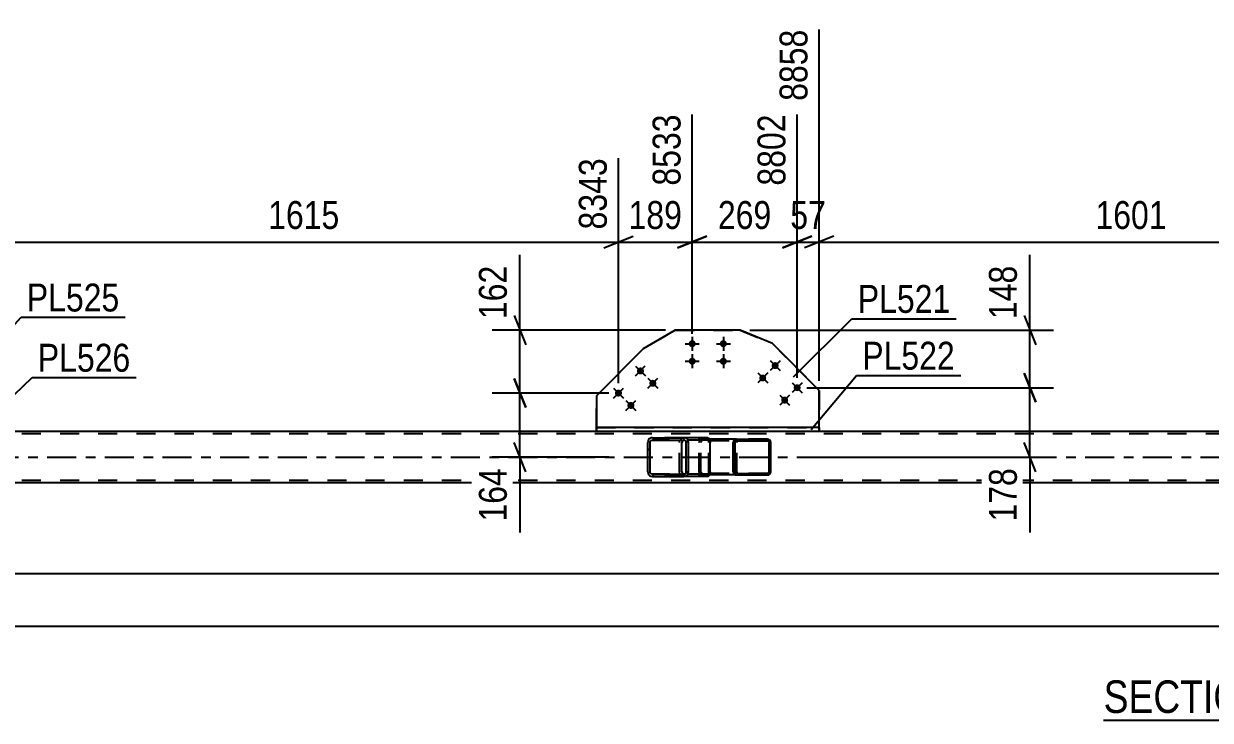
# Model space of a CAD drawing. Header units: millimetres. Extents: x 0 to 841, y 0 to 594.
# Drawn here: x 256.7 to 378.5, y 199.2 to 270.6 of the extents above; entities that cross this region are included whole.
import ezdxf

# ---------------------------------------------------------------- set-up
doc = ezdxf.new("R2010")
doc.units = ezdxf.units.MM
doc.linetypes.add('DXK_LINE_DOT2', pattern=[3.9198, 1.9599, -1.9599])
doc.linetypes.add('DXK_LINE_DOT3', pattern=[5.9187, 2.979, -0.9799, 0.9799, -0.9799])
doc.styles.add('Arial Narrow', font='ARIALN.TTF', dxfattribs={"height": 0.2})

# ---------------------------------------------------------------- blocks, each defined once
blk = doc.blocks.new('Unknown-570349097-13 - 1231')
at = {"color": 6, "linetype": 'Continuous'}
blk.add_line((367.54, 199.16), (395.18, 199.16), dxfattribs=at)
at = {"color": 0, "linetype": 'Continuous'}
for points in [[(385.65, 199.91), (385.65, 203.41), (367.54, 203.41), (367.54, 199.91)], [(389.25, 199.91), (389.25, 203.41), (386.7, 203.41), (386.7, 199.91)], [(391.58, 199.91), (391.58, 203.41), (390.3, 203.41), (390.3, 199.91)], [(395.18, 199.91), (395.18, 203.41), (392.63, 203.41), (392.63, 199.91)]]:
    blk.add_wipeout(points, dxfattribs=at)
at = {"color": 7, "linetype": 'Continuous', "style": 'Arial Narrow'}
for s, p in [('SECTION ', (367.54, 199.91)), ('B', (386.7, 199.91)), ('B', (392.63, 199.91)), ('-', (390.3, 199.91))]:
    blk.add_text(s, height=3.34, dxfattribs=at).set_placement(p)
blk = doc.blocks.new('Bolt-570349097-1364 - 1231')
at = {"linetype": 'Continuous'}
for points in [[(325.67, 237.8), (325.66, 237.73), (325.64, 237.66), (325.6, 237.59), (325.55, 237.54), (325.49, 237.49), (325.42, 237.46), (325.35, 237.44), (325.27, 237.44), (325.2, 237.46), (325.13, 237.49), (325.07, 237.54), (325.02, 237.59), (324.98, 237.66), (324.96, 237.73), (324.95, 237.8), (324.96, 237.88), (324.98, 237.95), (325.02, 238.01), (325.07, 238.07), (325.13, 238.11), (325.2, 238.15), (325.27, 238.16), (325.35, 238.16), (325.42, 238.15), (325.49, 238.11), (325.55, 238.07), (325.6, 238.01), (325.64, 237.95), (325.66, 237.88)], [(328.87, 237.8), (328.86, 237.73), (328.84, 237.66), (328.8, 237.59), (328.75, 237.54), (328.69, 237.49), (328.62, 237.46), (328.55, 237.44), (328.47, 237.44), (328.4, 237.46), (328.33, 237.49), (328.27, 237.54), (328.22, 237.59), (328.18, 237.66), (328.16, 237.73), (328.15, 237.8), (328.16, 237.88), (328.18, 237.95), (328.22, 238.01), (328.27, 238.07), (328.33, 238.11), (328.4, 238.15), (328.47, 238.16), (328.55, 238.16), (328.62, 238.15), (328.69, 238.11), (328.75, 238.07), (328.8, 238.01), (328.84, 237.95), (328.86, 237.88)], [(325.67, 236), (325.66, 235.93), (325.64, 235.86), (325.6, 235.79), (325.55, 235.74), (325.49, 235.69), (325.42, 235.66), (325.35, 235.64), (325.27, 235.64), (325.2, 235.66), (325.13, 235.69), (325.07, 235.74), (325.02, 235.79), (324.98, 235.86), (324.96, 235.93), (324.95, 236), (324.96, 236.08), (324.98, 236.15), (325.02, 236.21), (325.07, 236.27), (325.13, 236.31), (325.2, 236.35), (325.27, 236.36), (325.35, 236.36), (325.42, 236.35), (325.49, 236.31), (325.55, 236.27), (325.6, 236.21), (325.64, 236.15), (325.66, 236.08)], [(328.87, 236), (328.86, 235.93), (328.84, 235.86), (328.8, 235.79), (328.75, 235.74), (328.69, 235.69), (328.62, 235.66), (328.55, 235.64), (328.47, 235.64), (328.4, 235.66), (328.33, 235.69), (328.27, 235.74), (328.22, 235.79), (328.18, 235.86), (328.16, 235.93), (328.15, 236), (328.16, 236.08), (328.18, 236.15), (328.22, 236.21), (328.27, 236.27), (328.33, 236.31), (328.4, 236.35), (328.47, 236.36), (328.55, 236.36), (328.62, 236.35), (328.69, 236.31), (328.75, 236.27), (328.8, 236.21), (328.84, 236.15), (328.86, 236.08)]]:
    blk.add_hatch(color=1, dxfattribs=at).paths.add_polyline_path(points)
at = {"color": 1, "linetype": 'Continuous'}
for p, q in [((324.59, 237.8), (326.03, 237.8)), ((325.31, 238.52), (325.31, 237.08)), ((327.79, 237.8), (329.23, 237.8)), ((328.51, 238.52), (328.51, 237.08)), ((325.31, 236.72), (325.31, 235.28)), ((328.51, 236.72), (328.51, 235.28)), ((324.59, 236), (326.03, 236)), ((327.79, 236), (329.23, 236))]:
    blk.add_line(p, q, dxfattribs=at)
blk = doc.blocks.new('Bolt-570349097-1363 - 1231')
at = {"linetype": 'Continuous'}
for points in [[(334.08, 235.3, -1), (333.57, 235.81, -1)], [(332.8, 234.03, -1), (332.3, 234.54, -1)], [(336.33, 233.03, -1), (335.83, 233.54, -1)], [(335.06, 231.76, -1), (334.55, 232.27, -1)]]:
    blk.add_hatch(color=1, dxfattribs=at).paths.add_polyline_path(points)
at = {"color": 1, "linetype": 'Continuous'}
for p, q in [((333.32, 236.07), (334.33, 235.05)), ((334.34, 236.06), (333.32, 235.05)), ((333.06, 234.8), (332.04, 233.78)), ((332.04, 234.8), (333.06, 233.78)), ((335.57, 233.8), (336.59, 232.77)), ((336.59, 233.79), (335.57, 232.78)), ((335.31, 232.52), (334.29, 231.51)), ((334.3, 232.53), (335.31, 231.51))]:
    blk.add_line(p, q, dxfattribs=at)
blk = doc.blocks.new('Part-570349097-1327 - 1231')
at = {"color": 7, "linetype": 'DXK_LINE_DOT2'}
for p, q in [((717.08, 228.56), (51.96, 228.56)), ((338.34, 228.8), (315.48, 228.8)), ((717.08, 223.76), (51.96, 223.76))]:
    blk.add_line(p, q, dxfattribs=at)
at = {"color": 2, "linetype": 'Continuous'}
for p, q in [((315.48, 228.8), (253.16, 228.8)), ((400.11, 228.8), (338.34, 228.8)), ((717.08, 223.52), (51.96, 223.52))]:
    blk.add_line(p, q, dxfattribs=at)
at = {"color": 7, "linetype": 'DXK_LINE_DOT3'}
blk.add_line((51.96, 226.16), (717.08, 226.16), dxfattribs=at)
blk = doc.blocks.new('Part-570349097-1457 - 1231')
at = {"color": 2, "linetype": 'Continuous'}
for p, q in [((323.57, 239.2), (320.27, 237.27)), ((330.23, 239.2), (323.57, 239.2)), ((323.57, 239.2), (323.57, 239.2)), ((333.55, 237.82), (330.23, 239.2)), ((330.23, 239.2), (330.23, 239.2)), ((338.34, 232.99), (333.55, 237.82)), ((333.55, 237.82), (333.55, 237.82)), ((320.27, 237.27), (315.48, 232.44)), ((338.34, 229.2), (338.34, 232.99)), ((338.34, 232.99), (338.34, 232.99)), ((315.48, 232.44), (315.48, 229.2))]:
    blk.add_line(p, q, dxfattribs=at)
at = {"color": 7, "linetype": 'DXK_LINE_DOT2'}
for p, q in [((323.57, 239.2), (320.27, 237.27)), ((323.57, 239.2), (330.23, 239.2)), ((330.23, 239.2), (333.55, 237.82)), ((333.55, 237.82), (338.34, 232.99)), ((338.34, 232.99), (338.34, 229.2)), ((315.48, 229.2), (315.48, 232.44)), ((315.48, 229.2), (338.34, 229.2)), ((315.48, 229.2), (315.48, 229.2)), ((338.34, 229.2), (315.48, 229.2)), ((338.34, 229.2), (338.34, 229.2))]:
    blk.add_line(p, q, dxfattribs=at)
blk = doc.blocks.new('Part-570349097-1335 - 1231')
at = {"linetype": 'Continuous'}
h = blk.add_hatch(dxfattribs=at)
h.set_pattern_fill('', scale=0.7, style=0, pattern_type=0)
h.set_pattern_definition([(45, (333.3563, 227.7954), (-1.5715, 1.5715), [])])
h.paths.add_polyline_path([(333.38, 227.67), (333.36, 227.8), (333.28, 227.9), (333.17, 227.97), (333.04, 227.99), (329.85, 227.99), (329.72, 227.97), (329.61, 227.9), (329.54, 227.8), (329.51, 227.67), (329.51, 224.65), (329.54, 224.53), (329.61, 224.43), (329.72, 224.36), (329.85, 224.33), (333.04, 224.33), (333.17, 224.36), (333.28, 224.43), (333.36, 224.53), (333.38, 224.65)])
h.paths.add_polyline_path([(333.2, 224.59), (333.16, 224.54), (333.11, 224.51), (333.04, 224.49), (329.85, 224.49), (329.79, 224.51), (329.73, 224.54), (329.69, 224.59), (329.68, 224.65), (329.68, 227.67), (329.69, 227.73), (329.73, 227.79), (329.79, 227.82), (329.85, 227.83), (333.04, 227.83), (333.11, 227.82), (333.16, 227.79), (333.2, 227.73), (333.21, 227.67), (333.21, 224.65)])
at = {"color": 7, "linetype": 'DXK_LINE_DOT2'}
for p, q in [((326.03, 227.67), (326.06, 227.8)), ((326.25, 227.79), (326.21, 227.73)), ((326.24, 227.97), (326.37, 227.99)), ((326.3, 227.82), (326.25, 227.79)), ((326.37, 227.83), (326.3, 227.82)), ((327.09, 227.99), (326.37, 227.99)), ((333.04, 227.83), (326.37, 227.83)), ((329.56, 227.99), (329.69, 227.97)), ((329.63, 227.82), (329.56, 227.83)), ((329.68, 227.79), (329.63, 227.82)), ((329.71, 227.75), (329.68, 227.79)), ((333.04, 227.99), (329.85, 227.99)), ((329.88, 227.8), (329.9, 227.67)), ((326.03, 224.65), (326.03, 227.67)), ((326.21, 227.73), (326.2, 227.67)), ((326.2, 224.65), (326.2, 227.67)), ((329.9, 224.65), (329.9, 227.67)), ((326.06, 224.53), (326.03, 224.65)), ((326.2, 224.65), (326.21, 224.59)), ((326.21, 224.59), (326.25, 224.54)), ((326.37, 224.33), (326.24, 224.36)), ((326.25, 224.54), (326.3, 224.51)), ((326.3, 224.51), (326.37, 224.49)), ((333.04, 224.49), (326.37, 224.49)), ((327.09, 224.33), (326.37, 224.33)), ((329.56, 224.49), (329.63, 224.51)), ((329.69, 224.36), (329.56, 224.33)), ((329.63, 224.51), (329.68, 224.54)), ((329.71, 224.57), (329.68, 224.54)), ((333.04, 224.33), (329.85, 224.33)), ((329.9, 224.65), (329.88, 224.53))]:
    blk.add_line(p, q, dxfattribs=at)
at = {"color": 2, "linetype": 'Continuous'}
for p, q in [((329.85, 227.99), (327.09, 227.99)), ((329.54, 227.8), (329.51, 227.67)), ((329.69, 227.73), (329.73, 227.79)), ((329.72, 227.73), (329.71, 227.75)), ((329.85, 227.99), (329.72, 227.97)), ((329.73, 227.79), (329.79, 227.82)), ((329.79, 227.82), (329.85, 227.83)), ((329.85, 227.99), (333.04, 227.99)), ((329.85, 227.83), (333.04, 227.83)), ((333.17, 227.97), (333.04, 227.99)), ((333.04, 227.83), (333.11, 227.82)), ((333.11, 227.82), (333.16, 227.79)), ((333.16, 227.79), (333.2, 227.73)), ((333.38, 227.67), (333.36, 227.8)), ((329.51, 224.65), (329.51, 227.67)), ((329.68, 227.67), (329.69, 227.73)), ((329.68, 224.65), (329.68, 227.67)), ((329.73, 227.67), (329.72, 227.73)), ((329.73, 224.65), (329.73, 227.67)), ((333.2, 227.73), (333.21, 227.67)), ((333.21, 224.65), (333.21, 227.67)), ((333.38, 224.65), (333.38, 227.67)), ((329.85, 224.33), (327.09, 224.33)), ((329.51, 224.65), (329.54, 224.53)), ((329.69, 224.59), (329.68, 224.65)), ((329.73, 224.54), (329.69, 224.59)), ((329.72, 224.59), (329.71, 224.57)), ((329.72, 224.59), (329.73, 224.65)), ((329.72, 224.36), (329.85, 224.33)), ((329.79, 224.51), (329.73, 224.54)), ((329.85, 224.49), (329.79, 224.51)), ((329.85, 224.49), (333.04, 224.49)), ((329.85, 224.33), (333.04, 224.33)), ((333.11, 224.51), (333.04, 224.49)), ((333.04, 224.33), (333.17, 224.36)), ((333.16, 224.54), (333.11, 224.51)), ((333.2, 224.59), (333.16, 224.54)), ((333.21, 224.65), (333.2, 224.59)), ((333.36, 224.53), (333.38, 224.65))]:
    blk.add_line(p, q, dxfattribs=at)
at = {"color": 7, "linetype": 'DXK_LINE_DOT2'}
for centre, start, end in [((326.36, 227.66), 110.9282, 155.8647), ((329.57, 227.66), 24.1353, 69.0718), ((326.36, 224.67), 204.1353, 249.0718), ((329.57, 224.67), 290.9282, 335.8647)]:
    blk.add_arc(centre, 0.33, start, end, dxfattribs=at)
at = {"color": 2, "linetype": 'Continuous'}
for centre, start, end in [((329.84, 227.66), 110.9291, 155.8657), ((333.06, 227.66), 24.1343, 69.0709), ((329.84, 224.67), 204.1343, 249.0709), ((333.06, 224.67), 290.9291, 335.8657)]:
    blk.add_arc(centre, 0.33, start, end, dxfattribs=at)
blk = doc.blocks.new('Part-570349097-1336 - 1231')
at = {"linetype": 'Continuous'}
h = blk.add_hatch(dxfattribs=at)
h.set_pattern_fill('', scale=0.7, style=0, pattern_type=0)
h.set_pattern_definition([(45, (324.9053, 227.8666), (-1.57154, 1.57154), [])])
h.paths.add_polyline_path([(324.94, 227.68), (324.91, 227.87), (324.8, 228.02), (324.63, 228.13), (324.44, 228.16), (321.24, 228.16), (321.05, 228.13), (320.89, 228.02), (320.78, 227.87), (320.74, 227.68), (320.74, 224.64), (320.78, 224.46), (320.89, 224.3), (321.05, 224.2), (321.24, 224.16), (324.44, 224.16), (324.63, 224.2), (324.8, 224.3), (324.91, 224.46), (324.94, 224.64)])
h.paths.add_polyline_path([(324.67, 224.55), (324.62, 224.47), (324.54, 224.42), (324.44, 224.4), (321.24, 224.4), (321.15, 224.42), (321.07, 224.47), (321.01, 224.55), (320.99, 224.64), (320.99, 227.68), (321.01, 227.77), (321.07, 227.85), (321.15, 227.9), (321.24, 227.92), (324.44, 227.92), (324.54, 227.9), (324.62, 227.85), (324.67, 227.77), (324.69, 227.68), (324.69, 224.64)])
at = {"color": 2, "linetype": 'Continuous'}
for p, q in [((320.78, 227.87), (320.74, 227.68)), ((320.99, 227.68), (321.01, 227.77)), ((321.01, 227.77), (321.07, 227.85)), ((321.24, 228.16), (321.05, 228.13)), ((321.07, 227.85), (321.15, 227.9)), ((321.15, 227.9), (321.24, 227.92)), ((321.24, 228.16), (324.44, 228.16)), ((321.24, 227.92), (324.44, 227.92)), ((324.28, 227.77), (324.26, 227.68)), ((324.33, 227.85), (324.28, 227.77)), ((324.42, 227.9), (324.33, 227.85)), ((324.48, 227.92), (324.42, 227.9)), ((326.9, 228.16), (324.44, 228.16)), ((324.63, 228.13), (324.44, 228.16)), ((324.44, 227.92), (324.54, 227.9)), ((324.54, 227.9), (324.62, 227.85)), ((324.62, 227.85), (324.67, 227.77)), ((324.67, 227.77), (324.69, 227.68)), ((324.94, 227.68), (324.91, 227.87)), ((326.9, 228.16), (327, 228.13)), ((327, 228.13), (327.08, 228.02)), ((327.08, 228.02), (327.14, 227.87)), ((327.14, 227.87), (327.16, 227.68)), ((320.74, 224.64), (320.74, 227.68)), ((320.99, 224.64), (320.99, 227.68)), ((324.26, 224.64), (324.26, 227.68)), ((324.69, 224.64), (324.69, 227.68)), ((324.94, 224.64), (324.94, 227.68)), ((327.16, 224.64), (327.16, 227.68)), ((320.74, 224.64), (320.78, 224.46)), ((321.01, 224.55), (320.99, 224.64)), ((321.07, 224.47), (321.01, 224.55)), ((321.05, 224.2), (321.24, 224.16)), ((321.15, 224.42), (321.07, 224.47)), ((321.24, 224.4), (321.15, 224.42)), ((321.24, 224.4), (324.44, 224.4)), ((321.24, 224.16), (324.44, 224.16)), ((324.26, 224.64), (324.28, 224.55)), ((324.28, 224.55), (324.33, 224.47)), ((324.33, 224.47), (324.42, 224.42)), ((324.48, 224.41), (324.42, 224.42)), ((324.54, 224.42), (324.44, 224.4)), ((324.44, 224.16), (324.63, 224.2)), ((326.9, 224.16), (324.44, 224.16)), ((324.62, 224.47), (324.54, 224.42)), ((324.67, 224.55), (324.62, 224.47)), ((324.69, 224.64), (324.67, 224.55)), ((324.91, 224.46), (324.94, 224.64)), ((327, 224.2), (326.9, 224.16)), ((327.08, 224.3), (327, 224.2)), ((327.14, 224.46), (327.08, 224.3)), ((327.16, 224.64), (327.14, 224.46))]:
    blk.add_line(p, q, dxfattribs=at)
at = {"color": 7, "linetype": 'DXK_LINE_DOT2'}
for p, q in [((324.44, 228.16), (321.24, 228.16)), ((326.9, 227.92), (321.24, 227.92)), ((324.01, 227.68), (324.05, 227.87)), ((324.32, 228.13), (324.51, 228.16)), ((324.51, 227.92), (324.48, 227.92)), ((326.03, 227.92), (326.03, 228.16)), ((326.95, 227.9), (326.9, 227.92)), ((326.99, 227.85), (326.95, 227.9)), ((327.02, 227.77), (326.99, 227.85)), ((327.03, 227.68), (327.02, 227.77)), ((324.01, 224.64), (324.01, 227.68)), ((327.03, 224.64), (327.03, 227.68)), ((326.9, 224.4), (321.24, 224.4)), ((324.44, 224.16), (321.24, 224.16)), ((324.05, 224.46), (324.01, 224.64)), ((324.51, 224.16), (324.32, 224.2)), ((324.51, 224.4), (324.48, 224.41)), ((326.03, 224.16), (326.03, 224.4)), ((326.9, 224.4), (326.95, 224.42)), ((326.95, 224.42), (326.99, 224.47)), ((326.99, 224.47), (327.02, 224.55)), ((327.02, 224.55), (327.03, 224.64))]:
    blk.add_line(p, q, dxfattribs=at)
at = {"color": 2, "linetype": 'Continuous'}
for centre, start, end in [((321.23, 227.67), 111.1027, 156.0527), ((324.45, 227.67), 23.9473, 68.8973), ((321.23, 224.66), 203.9473, 248.8973), ((324.45, 224.66), 291.1027, 336.0527)]:
    blk.add_arc(centre, 0.493, start, end, dxfattribs=at)
at = {"color": 7, "linetype": 'DXK_LINE_DOT2'}
for centre, start, end in [((324.5, 227.67), 111.1035, 156.0537), ((324.5, 224.66), 203.9463, 248.8965)]:
    blk.add_arc(centre, 0.493, start, end, dxfattribs=at)
blk = doc.blocks.new('Part-570349097-1354 - 1231')
at = {"color": 2, "linetype": 'Continuous'}
for p, q in [((315.48, 228.8), (315.48, 229.2)), ((338.34, 229.2), (315.48, 229.2)), ((338.34, 228.8), (338.34, 229.2)), ((338.34, 229.2), (338.34, 228.8)), ((338.34, 228.8), (315.48, 228.8))]:
    blk.add_line(p, q, dxfattribs=at)
at = {"color": 7, "linetype": 'DXK_LINE_DOT2'}
for p, q in [((315.48, 229.2), (315.48, 228.8)), ((315.48, 229.2), (315.48, 229.2)), ((338.34, 229.2), (338.34, 229.2)), ((338.34, 229.2), (338.34, 229.2)), ((315.48, 228.8), (315.48, 228.8)), ((338.34, 228.8), (338.34, 228.8)), ((338.34, 228.8), (338.34, 228.8))]:
    blk.add_line(p, q, dxfattribs=at)
blk = doc.blocks.new('Bolt-570349097-1407 - 1231')
at = {"linetype": 'Continuous'}
for points in [[(320.25, 235.26), (320.3, 235.2), (320.33, 235.13), (320.35, 235.06), (320.36, 234.99), (320.34, 234.91), (320.32, 234.84), (320.27, 234.78), (320.22, 234.72), (320.16, 234.68), (320.09, 234.66), (320.01, 234.65), (319.94, 234.65), (319.86, 234.67), (319.8, 234.71), (319.74, 234.75), (319.69, 234.81), (319.66, 234.88), (319.64, 234.95), (319.64, 235.03), (319.65, 235.1), (319.68, 235.17), (319.72, 235.23), (319.77, 235.29), (319.83, 235.33), (319.9, 235.35), (319.98, 235.37), (320.05, 235.36), (320.13, 235.34), (320.19, 235.31)], [(321.53, 233.99), (321.58, 233.93), (321.61, 233.86), (321.63, 233.79), (321.63, 233.72), (321.62, 233.64), (321.59, 233.57), (321.55, 233.51), (321.5, 233.46), (321.43, 233.42), (321.36, 233.39), (321.29, 233.38), (321.21, 233.38), (321.14, 233.4), (321.08, 233.44), (321.02, 233.48), (320.97, 233.54), (320.94, 233.61), (320.92, 233.68), (320.91, 233.76), (320.93, 233.83), (320.95, 233.9), (320.99, 233.97), (321.05, 234.02), (321.11, 234.06), (321.18, 234.09), (321.26, 234.1), (321.33, 234.09), (321.4, 234.07), (321.47, 234.04)], [(318, 232.99), (318.04, 232.93), (318.08, 232.86), (318.1, 232.79), (318.1, 232.71), (318.09, 232.64), (318.06, 232.57), (318.02, 232.51), (317.97, 232.45), (317.9, 232.41), (317.83, 232.39), (317.76, 232.38), (317.68, 232.38), (317.61, 232.4), (317.54, 232.43), (317.49, 232.48), (317.44, 232.54), (317.4, 232.61), (317.39, 232.68), (317.38, 232.76), (317.39, 232.83), (317.42, 232.9), (317.46, 232.96), (317.52, 233.02), (317.58, 233.06), (317.65, 233.08), (317.72, 233.09), (317.8, 233.09), (317.87, 233.07), (317.94, 233.04)], [(319.27, 231.72), (319.32, 231.66), (319.36, 231.59), (319.37, 231.52), (319.38, 231.45), (319.37, 231.37), (319.34, 231.3), (319.3, 231.24), (319.24, 231.19), (319.18, 231.15), (319.11, 231.12), (319.04, 231.11), (318.96, 231.11), (318.89, 231.13), (318.82, 231.17), (318.76, 231.21), (318.72, 231.27), (318.68, 231.34), (318.66, 231.41), (318.66, 231.49), (318.67, 231.56), (318.7, 231.63), (318.74, 231.7), (318.79, 231.75), (318.86, 231.79), (318.93, 231.82), (319, 231.83), (319.08, 231.82), (319.15, 231.8), (319.22, 231.77)]]:
    blk.add_hatch(color=1, dxfattribs=at).paths.add_polyline_path(points)
at = {"color": 1, "linetype": 'Continuous'}
for p, q in [((319.49, 234.5), (320.5, 235.52)), ((319.49, 235.51), (320.51, 234.5)), ((320.76, 234.25), (321.78, 233.23)), ((320.77, 233.23), (321.78, 234.25)), ((317.23, 232.22), (318.25, 233.25)), ((317.23, 233.24), (318.25, 232.23)), ((318.51, 230.96), (319.53, 231.98)), ((318.51, 231.97), (319.53, 230.96))]:
    blk.add_line(p, q, dxfattribs=at)
blk = doc.blocks.new('StraightDimension-570349097-19448 - 1231')
at = {"color": 7, "linetype": 'Continuous'}
blk.add_line((42.7, 208.81), (726.34, 208.81), dxfattribs=at)
blk = doc.blocks.new('StraightDimension-570349097-19213 - 1231')
at = {"color": 7, "linetype": 'Continuous'}
for p, q in [((253.16, 233.42), (253.16, 270.04)), ((317.74, 233.74), (317.74, 256.84)), ((254.66, 248.83), (251.66, 247.63)), ((316.24, 247.63), (319.24, 248.83)), ((253.16, 248.23), (317.74, 248.23))]:
    blk.add_line(p, q, dxfattribs=at)
at = {"color": 0}
blk.add_wipeout([(289.7, 248.98), (289.7, 253.18), (281.19, 253.18), (281.19, 248.98)], dxfattribs=at)
at = {"color": 3, "style": 'Arial Narrow'}
blk.add_text('1615', height=2.863, dxfattribs=at).set_placement((281.79, 249.58))
at = {"color": 0, "linetype": 'Continuous'}
blk.add_wipeout([(317.14, 257.44), (312.94, 257.44), (312.94, 248.93), (317.14, 248.93)], dxfattribs=at)
at = {"color": 3, "linetype": 'Continuous', "style": 'Arial Narrow'}
blk.add_text('8343', height=2.863, rotation=90.0002, dxfattribs=at).set_placement((316.54, 249.53))
blk = doc.blocks.new('StraightDimension-570349097-19210 - 1231')
at = {"color": 7, "linetype": 'Continuous'}
for p, q in [((338.34, 233.99), (338.34, 270.04)), ((336.08, 234.29), (336.08, 261.34)), ((334.58, 247.63), (337.58, 248.83)), ((339.84, 248.83), (336.84, 247.63)), ((336.08, 248.23), (338.34, 248.23))]:
    blk.add_line(p, q, dxfattribs=at)
at = {"color": 0, "linetype": 'Continuous'}
blk.add_wipeout([(337.74, 270.64), (333.54, 270.64), (333.54, 262.13), (337.74, 262.13)], dxfattribs=at)
at = {"color": 0}
blk.add_wipeout([(339.64, 248.98), (339.64, 253.18), (334.78, 253.18), (334.78, 248.98)], dxfattribs=at)
at = {"color": 3, "linetype": 'Continuous', "style": 'Arial Narrow'}
blk.add_text('8858', height=2.863, rotation=90.0002, dxfattribs=at).set_placement((337.14, 262.73))
at = {"color": 3, "style": 'Arial Narrow'}
blk.add_text('57', height=2.863, dxfattribs=at).set_placement((335.38, 249.58))
blk = doc.blocks.new('StraightDimension-570349097-21847 - 1231')
at = {"color": 7, "linetype": 'Continuous'}
for p, q in [((359.98, 239.2), (359.98, 246.94)), ((359.98, 239.2), (359.98, 246.94)), ((359.38, 240.7), (360.58, 237.7)), ((331.23, 239.2), (362.38, 239.2)), ((359.98, 233.29), (359.98, 239.2)), ((360.58, 231.79), (359.38, 234.79)), ((337.08, 233.29), (362.38, 233.29))]:
    blk.add_line(p, q, dxfattribs=at)
at = {"color": 0}
blk.add_wipeout([(359.23, 246.41), (355.03, 246.41), (355.03, 239.73), (359.23, 239.73)], dxfattribs=at)
at = {"color": 3, "style": 'Arial Narrow'}
blk.add_text('148', height=2.863, rotation=90.0002, dxfattribs=at).set_placement((358.63, 240.33))
blk = doc.blocks.new('StraightDimension-570349097-19209 - 1231')
at = {"color": 7, "linetype": 'Continuous'}
for p, q in [((338.34, 233.99), (338.34, 270.04)), ((402.37, 233.71), (402.37, 258.67)), ((339.84, 248.83), (336.84, 247.63)), ((400.87, 247.63), (403.87, 248.83)), ((338.34, 248.23), (402.37, 248.23))]:
    blk.add_line(p, q, dxfattribs=at)
at = {"color": 0}
blk.add_wipeout([(374.62, 248.98), (374.62, 253.18), (366.1, 253.18), (366.1, 248.98)], dxfattribs=at)
at = {"color": 3, "style": 'Arial Narrow'}
blk.add_text('1601', height=2.863, dxfattribs=at).set_placement((366.7, 249.58))
at = {"color": 0, "linetype": 'Continuous'}
blk.add_wipeout([(401.77, 259.27), (397.57, 259.27), (397.57, 248.93), (401.77, 248.93)], dxfattribs=at)
at = {"color": 3, "linetype": 'Continuous', "style": 'Arial Narrow'}
blk.add_text('10459', height=2.863, rotation=90.0002, dxfattribs=at).set_placement((401.17, 249.53))
blk = doc.blocks.new('StraightDimension-570349097-19211 - 1231')
at = {"color": 7, "linetype": 'Continuous'}
for p, q in [((325.31, 238.8), (325.31, 261.34)), ((336.08, 234.29), (336.08, 261.34)), ((323.81, 247.63), (326.81, 248.83)), ((337.58, 248.83), (334.58, 247.63)), ((325.31, 248.23), (336.08, 248.23))]:
    blk.add_line(p, q, dxfattribs=at)
at = {"color": 0}
blk.add_wipeout([(334.04, 248.98), (334.04, 253.18), (327.35, 253.18), (327.35, 248.98)], dxfattribs=at)
at = {"color": 3, "style": 'Arial Narrow'}
blk.add_text('269', height=2.863, dxfattribs=at).set_placement((327.95, 249.58))
at = {"color": 0, "linetype": 'Continuous'}
blk.add_wipeout([(335.48, 261.94), (331.28, 261.94), (331.28, 253.43), (335.48, 253.43)], dxfattribs=at)
at = {"color": 3, "linetype": 'Continuous', "style": 'Arial Narrow'}
blk.add_text('8802', height=2.863, rotation=90.0002, dxfattribs=at).set_placement((334.88, 254.03))
blk = doc.blocks.new('StraightDimension-570349097-19212 - 1231')
at = {"color": 7, "linetype": 'Continuous'}
for p, q in [((325.31, 238.8), (325.31, 261.34)), ((317.74, 233.74), (317.74, 256.84)), ((316.24, 247.63), (319.24, 248.83)), ((326.81, 248.83), (323.81, 247.63)), ((317.74, 248.23), (325.31, 248.23))]:
    blk.add_line(p, q, dxfattribs=at)
at = {"color": 0}
blk.add_wipeout([(324.87, 248.98), (324.87, 253.18), (318.18, 253.18), (318.18, 248.98)], dxfattribs=at)
at = {"color": 3, "style": 'Arial Narrow'}
blk.add_text('189', height=2.863, dxfattribs=at).set_placement((318.78, 249.58))
at = {"color": 0, "linetype": 'Continuous'}
blk.add_wipeout([(324.71, 261.94), (320.51, 261.94), (320.51, 253.43), (324.71, 253.43)], dxfattribs=at)
at = {"color": 3, "linetype": 'Continuous', "style": 'Arial Narrow'}
blk.add_text('8533', height=2.863, rotation=90.0002, dxfattribs=at).set_placement((324.11, 254.03))
blk = doc.blocks.new('StraightDimension-570349097-19418 - 1231')
at = {"color": 7, "linetype": 'Continuous'}
blk.add_line((43.34, 214.22), (725.7, 214.22), dxfattribs=at)
blk = doc.blocks.new('StraightDimension-570349097-21820 - 1231')
at = {"color": 7, "linetype": 'Continuous'}
for p, q in [((307.63, 239.2), (307.63, 246.94)), ((307.63, 239.2), (307.63, 246.94)), ((307.03, 240.7), (308.23, 237.7)), ((322.57, 239.2), (304.78, 239.2)), ((307.63, 232.74), (307.63, 239.2)), ((308.23, 231.24), (307.03, 234.24)), ((316.74, 232.74), (304.78, 232.74))]:
    blk.add_line(p, q, dxfattribs=at)
at = {"color": 0}
blk.add_wipeout([(306.88, 246.41), (302.68, 246.41), (302.68, 239.73), (306.88, 239.73)], dxfattribs=at)
at = {"color": 3, "style": 'Arial Narrow'}
blk.add_text('162', height=2.863, rotation=90.0002, dxfattribs=at).set_placement((306.28, 240.33))
blk = doc.blocks.new('StraightDimension-570349097-21821 - 1231')
at = {"color": 7, "linetype": 'Continuous'}
for p, q in [((307.03, 234.24), (308.23, 231.24)), ((316.74, 232.74), (304.78, 232.74)), ((307.63, 226.16), (307.63, 232.74)), ((308.23, 224.66), (307.03, 227.66)), ((316.74, 226.16), (304.78, 226.16)), ((307.63, 226.16), (307.63, 218.43)), ((307.63, 226.16), (307.63, 218.43))]:
    blk.add_line(p, q, dxfattribs=at)
at = {"color": 0}
blk.add_wipeout([(306.88, 225.64), (302.68, 225.64), (302.68, 218.95), (306.88, 218.95)], dxfattribs=at)
at = {"color": 3, "style": 'Arial Narrow'}
blk.add_text('164', height=2.863, rotation=90.0002, dxfattribs=at).set_placement((306.28, 219.55))
blk = doc.blocks.new('StraightDimension-570349097-21848 - 1231')
at = {"color": 7, "linetype": 'Continuous'}
for p, q in [((359.38, 234.79), (360.58, 231.79)), ((337.08, 233.29), (362.38, 233.29)), ((359.98, 226.16), (359.98, 233.29)), ((360.58, 224.66), (359.38, 227.66)), ((337.08, 226.16), (362.38, 226.16)), ((359.98, 226.16), (359.98, 218.43)), ((359.98, 226.16), (359.98, 218.43))]:
    blk.add_line(p, q, dxfattribs=at)
at = {"color": 0}
blk.add_wipeout([(359.23, 225.64), (355.03, 225.64), (355.03, 218.95), (359.23, 218.95)], dxfattribs=at)
at = {"color": 3, "style": 'Arial Narrow'}
blk.add_text('178', height=2.863, rotation=90.0002, dxfattribs=at).set_placement((358.63, 219.55))
blk = doc.blocks.new('Mark-570349097-1458 - 1231')
at = {"color": 0}
blk.add_wipeout([(266.52, 241.11), (266.52, 244.11), (257.02, 244.11), (257.02, 241.11)], dxfattribs=at)
blk.add_wipeout([(266.52, 241.11), (266.52, 244.11), (257.02, 244.11), (257.02, 241.11)], dxfattribs=at)
at = {"color": 30, "linetype": 'Continuous'}
for p, q in [((250.41, 234.01), (256.42, 240.51)), ((256.42, 240.51), (267.12, 240.51))]:
    blk.add_line(p, q, dxfattribs=at)
at = {"color": 3, "style": 'Arial Narrow'}
blk.add_text('PL525', height=2.863, dxfattribs=at).set_placement((257.02, 241.11))
blk = doc.blocks.new('Mark-570349097-1350 - 1231')
at = {"color": 0}
blk.add_wipeout([(352.28, 235.14), (352.28, 238.14), (342.77, 238.14), (342.77, 235.14)], dxfattribs=at)
blk.add_wipeout([(352.28, 235.14), (352.28, 238.14), (342.77, 238.14), (342.77, 235.14)], dxfattribs=at)
at = {"color": 30, "linetype": 'Continuous'}
for p, q in [((337.51, 229), (342.17, 234.54)), ((342.17, 234.54), (352.88, 234.54))]:
    blk.add_line(p, q, dxfattribs=at)
at = {"color": 3, "style": 'Arial Narrow'}
blk.add_text('PL522', height=2.863, dxfattribs=at).set_placement((342.77, 235.14))
blk = doc.blocks.new('Mark-570349097-1453 - 1231')
at = {"color": 0}
blk.add_wipeout([(351.81, 240.97), (351.81, 243.97), (342.31, 243.97), (342.31, 240.97)], dxfattribs=at)
blk.add_wipeout([(351.81, 240.97), (351.81, 243.97), (342.31, 243.97), (342.31, 240.97)], dxfattribs=at)
at = {"color": 30, "linetype": 'Continuous'}
for p, q in [((335.72, 234.39), (341.71, 240.37)), ((341.71, 240.37), (352.41, 240.37))]:
    blk.add_line(p, q, dxfattribs=at)
at = {"color": 3, "style": 'Arial Narrow'}
blk.add_text('PL521', height=2.863, dxfattribs=at).set_placement((342.31, 240.97))
blk = doc.blocks.new('Mark-570349097-1529 - 1231')
at = {"color": 0}
blk.add_wipeout([(267.65, 234.93), (267.65, 237.93), (258.15, 237.93), (258.15, 234.93)], dxfattribs=at)
blk.add_wipeout([(267.65, 234.93), (267.65, 237.93), (258.15, 237.93), (258.15, 234.93)], dxfattribs=at)
at = {"color": 30, "linetype": 'Continuous'}
for p, q in [((251.94, 228.92), (257.55, 234.33)), ((257.55, 234.33), (268.25, 234.33))]:
    blk.add_line(p, q, dxfattribs=at)
at = {"color": 3, "style": 'Arial Narrow'}
blk.add_text('PL526', height=2.863, dxfattribs=at).set_placement((258.15, 234.93))

msp = doc.modelspace()

# ---------------------------------------------------------------- block references
for name in ['Part-570349097-1457 - 1231', 'Bolt-570349097-1364 - 1231', 'Bolt-570349097-1407 - 1231', 'Bolt-570349097-1363 - 1231', 'Part-570349097-1354 - 1231', 'Part-570349097-1327 - 1231', 'Part-570349097-1336 - 1231', 'Part-570349097-1335 - 1231', 'StraightDimension-570349097-19448 - 1231', 'Unknown-570349097-13 - 1231']:
    msp.add_blockref(name, (0, 0))

# ---------------------------------------------------------------- next in the draw order: block references
for name in ['StraightDimension-570349097-19210 - 1231', 'StraightDimension-570349097-19213 - 1231', 'StraightDimension-570349097-19418 - 1231']:
    msp.add_blockref(name, (0, 0))

# ---------------------------------------------------------------- next in the draw order: block references
for name in ['StraightDimension-570349097-21847 - 1231', 'Mark-570349097-1458 - 1231']:
    msp.add_blockref(name, (0, 0))

# ---------------------------------------------------------------- next in the draw order: block references
for name in ['StraightDimension-570349097-19209 - 1231', 'Mark-570349097-1529 - 1231']:
    msp.add_blockref(name, (0, 0))

# ---------------------------------------------------------------- next in the draw order: block references
msp.add_blockref('StraightDimension-570349097-19211 - 1231', (0, 0))

# ---------------------------------------------------------------- next in the draw order: block references
for name in ['StraightDimension-570349097-19212 - 1231', 'StraightDimension-570349097-21848 - 1231']:
    msp.add_blockref(name, (0, 0))

# ---------------------------------------------------------------- next in the draw order: block references
for name in ['StraightDimension-570349097-21820 - 1231', 'Mark-570349097-1350 - 1231']:
    msp.add_blockref(name, (0, 0))

# ---------------------------------------------------------------- next in the draw order: block references
for name in ['Mark-570349097-1453 - 1231', 'StraightDimension-570349097-21821 - 1231']:
    msp.add_blockref(name, (0, 0))

doc.saveas('drawing.dxf')
